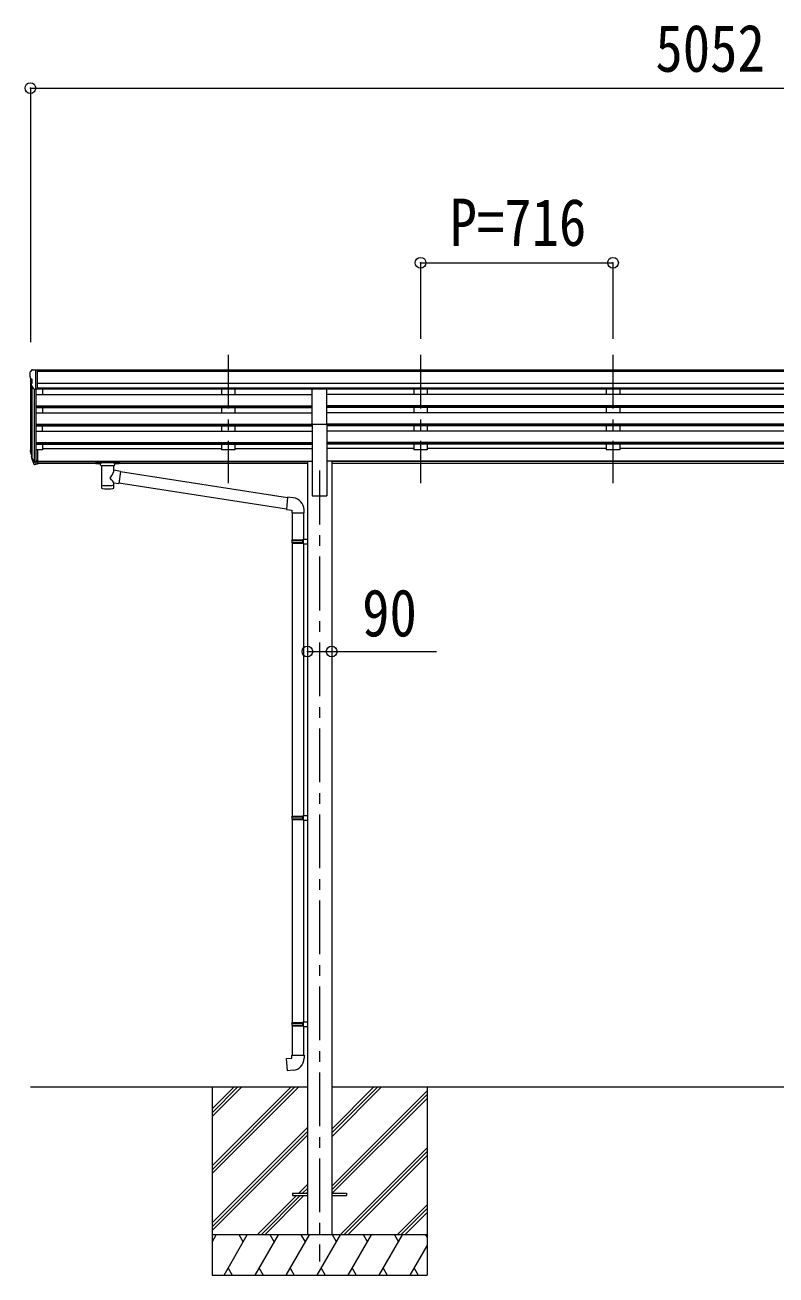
# Model space of a CAD drawing. Units: millimetres at full size, sheet at 1:40; some dimension numbers follow another scale. Extents: x -11243 to 11243, y -7760 to 7760.
# Drawn here: x 1885 to 4680, y -4851 to -199 of the extents above; entities that cross this region are included whole.
import ezdxf
from ezdxf.enums import TextEntityAlignment as Align

# ---------------------------------------------------------------- set-up
doc = ezdxf.new("R2010")
doc.units = ezdxf.units.MM
doc.header["$LTSCALE"] = 40
doc.header["$PDMODE"] = 32
doc.header["$PDSIZE"] = 40
doc.linetypes.add('CHAIN1', pattern=[8, 5, -1, 1, -1])
for name, color, linetype, lineweight in [('0-0_0', 7, 'Continuous', 9), ('0-1_本体', 5, 'CHAIN1', 9), ('0-3_ELV2', 4, 'Continuous', 9), ('0-6_OTH_LINE', 6, 'Continuous', 9), ('0-9_OUTLINE', 7, 'Continuous', 9)]:
    doc.layers.add(name, color=color, linetype=linetype, lineweight=lineweight)
doc.styles.add('ＭＳ ゴシック', font='')
doc.styles.get('ＭＳ ゴシック').set_extended_font_data('MS Gothic')

msp = doc.modelspace()

# ---------------------------------------------------------------- linework, layer by layer
at = {"layer": '0-0_0'}
for p, q in [((1905.47, -4151.05), (2936.27, -4151.05)), ((2581.47, -4151.05), (2581.47, -4851.05)), ((2581.47, -4445.23), (2875.65, -4151.05)), ((2581.47, -4459.37), (2889.8, -4151.05)), ((2581.47, -4473.51), (2903.94, -4151.05)), ((2581.47, -4261.38), (2691.81, -4151.05)), ((2581.47, -4247.24), (2677.66, -4151.05)), ((2581.47, -4233.1), (2663.52, -4151.05)), ((3026.67, -4151.05), (5836.27, -4151.05)), ((3026.67, -4336.68), (3212.31, -4151.05)), ((3026.67, -4322.54), (3198.16, -4151.05)), ((3026.67, -4308.4), (3184.02, -4151.05)), ((3026.67, -4520.53), (3381.47, -4165.73)), ((3026.67, -4534.67), (3381.47, -4179.87)), ((3381.47, -4151.05), (3381.47, -4851.05)), ((3028.93, -4546.55), (3381.47, -4194.02)), ((2581.47, -4657.36), (2936.27, -4302.56)), ((2581.47, -4671.5), (2936.27, -4316.7)), ((2581.47, -4685.65), (2936.27, -4330.85)), ((3058.28, -4701.05), (3381.47, -4377.86)), ((3072.43, -4701.05), (3381.47, -4392)), ((3086.57, -4701.05), (3381.47, -4406.15)), ((2749.92, -4701.05), (2895.42, -4555.55)), ((2764.06, -4701.05), (2909.56, -4555.55)), ((2778.2, -4701.05), (2923.7, -4555.55)), ((2904.42, -4546.55), (2936.27, -4514.69)), ((2918.56, -4546.55), (2936.27, -4528.84)), ((2932.7, -4546.55), (2936.27, -4542.98)), ((3270.42, -4701.05), (3381.47, -4589.99)), ((3284.56, -4701.05), (3381.47, -4604.14)), ((3298.7, -4701.05), (3381.47, -4618.28)), ((3381.47, -4701.05), (2581.47, -4701.05)), ((2581.47, -4728.55), (2597.35, -4701.05)), ((2626.22, -4851.05), (2712.82, -4701.05)), ((2697.82, -4727.03), (2682.82, -4701.05)), ((2741.69, -4851.05), (2828.29, -4701.05)), ((2813.29, -4727.03), (2798.29, -4701.05)), ((2857.16, -4851.05), (2943.76, -4701.05)), ((2928.76, -4727.03), (2913.76, -4701.05)), ((2972.63, -4851.05), (3059.23, -4701.05)), ((3044.23, -4727.03), (3029.23, -4701.05)), ((3088.1, -4851.05), (3174.7, -4701.05)), ((3159.7, -4727.03), (3144.7, -4701.05)), ((3203.57, -4851.05), (3290.17, -4701.05)), ((3260.17, -4701.05), (3275.17, -4727.03)), ((3319.04, -4851.05), (3381.47, -4742.91)), ((3375.64, -4701.05), (3381.47, -4711.15)), ((2641.22, -4825.07), (2656.22, -4851.05)), ((2756.69, -4825.07), (2771.69, -4851.05)), ((2872.16, -4825.07), (2887.16, -4851.05)), ((2987.63, -4825.07), (3002.63, -4851.05)), ((3103.1, -4825.07), (3118.1, -4851.05)), ((3218.57, -4825.07), (3233.57, -4851.05)), ((3334.04, -4825.07), (3349.04, -4851.05)), ((2581.47, -4851.05), (3381.47, -4851.05))]:
    msp.add_line(p, q, dxfattribs=at)
at = {"layer": '0-1_本体'}
for p, q in [((2641.47, -1426.65), (2641.47, -1904.17)), ((2641.47, -1426.65), (2641.47, -1904.17)), ((3357.47, -1426.65), (3357.47, -1904.17)), ((3357.47, -1426.65), (3357.47, -1904.17)), ((4073.47, -1426.65), (4073.47, -1904.17)), ((4073.47, -1426.65), (4073.47, -1904.17)), ((2981.47, -1857.48), (2981.47, -4801.05))]:
    msp.add_line(p, q, dxfattribs=at)
at = {"layer": '0-3_ELV2'}
for p, q in [((1910.38, -1482.96), (1906.32, -1488.77)), ((1913.47, -1482.39), (1911.14, -1482.54)), ((1913.47, -1482.39), (1931.97, -1482.39)), ((1925.47, -1555.38), (1925.47, -1482.39)), ((1931.97, -1482.39), (1941.97, -1482.48)), ((1931.97, -1554.38), (1931.97, -1482.39)), ((6930.98, -1484), (1931.97, -1484)), ((1941.97, -1484), (1941.97, -1482.48)), ((1903.47, -1491.77), (1903.47, -1492.39)), ((1905.47, -1512.97), (1905.47, -1779.41)), ((1906.01, -1513.58), (1911.32, -1516.65)), ((1911.47, -1516.91), (1911.47, -1533.18)), ((6930.98, -1489.21), (1931.97, -1489.21)), ((6930.98, -1532.75), (1931.97, -1532.75)), ((1917.85, -1553.57), (1908.85, -1537.97)), ((1910.45, -1540.74), (1910.45, -1806.12)), ((1919.48, -1554.9), (1919.47, -1824.55)), ((1925.47, -1555.38), (1920.27, -1555.06)), ((1931.97, -1554.38), (1925.47, -1554.38)), ((1925.47, -1555.38), (1925.47, -1779.77)), ((1925.47, -1574.3), (2953.97, -1574.3)), ((6930.98, -1550.6), (1931.97, -1550.6)), ((2953.97, -1553.85), (1931.97, -1553.85)), ((1950.47, -1553.85), (1950.47, -1574.3)), ((2616.47, -1553.85), (2616.47, -1574.3)), ((2666.47, -1553.85), (2666.47, -1574.3)), ((2953.97, -1684.82), (2953.97, -1553.02)), ((2953.97, -1553.02), (3008.97, -1553.02)), ((3008.97, -1684.82), (3008.97, -1553.02)), ((5853.97, -1553.85), (3008.97, -1553.85)), ((5853.97, -1574.3), (3008.97, -1574.3)), ((3332.47, -1553.85), (3332.47, -1574.3)), ((3382.47, -1553.85), (3382.47, -1574.3)), ((4048.47, -1553.85), (4048.47, -1574.3)), ((4098.47, -1553.85), (4098.47, -1574.3)), ((1925.47, -1616.18), (2953.97, -1616.18)), ((1925.47, -1617.67), (2953.97, -1617.67)), ((1925.47, -1621.99), (2953.97, -1621.99)), ((1950.47, -1621.99), (1950.47, -1642.79)), ((2616.47, -1621.99), (2616.47, -1642.79)), ((2666.47, -1621.99), (2666.47, -1642.79)), ((5853.97, -1616.18), (3008.97, -1616.18)), ((5853.97, -1617.67), (3008.97, -1617.67)), ((5853.97, -1621.99), (3008.97, -1621.99)), ((3332.47, -1621.99), (3332.47, -1642.79)), ((3382.47, -1621.99), (3382.47, -1642.79)), ((4048.47, -1621.99), (4048.47, -1642.79)), ((4098.47, -1621.99), (4098.47, -1642.79)), ((1925.47, -1642.79), (2953.97, -1642.79)), ((5853.97, -1642.79), (3008.97, -1642.79)), ((1925.47, -1684.67), (2953.97, -1684.67)), ((1925.47, -1686.16), (2953.97, -1686.16)), ((1925.47, -1690.48), (2953.97, -1690.48)), ((1925.47, -1711.28), (2953.97, -1711.28)), ((1950.47, -1711.28), (1950.47, -1690.48)), ((2616.47, -1690.48), (2616.47, -1711.28)), ((2666.47, -1690.48), (2666.47, -1711.28)), ((2953.97, -1684.82), (2953.97, -1951.05)), ((2953.97, -1684.82), (3008.97, -1684.82)), ((5853.97, -1684.67), (3008.97, -1684.67)), ((3008.97, -1684.82), (3008.97, -1951.05)), ((5853.97, -1686.16), (3008.97, -1686.16)), ((5853.97, -1690.48), (3008.97, -1690.48)), ((5853.97, -1711.28), (3008.97, -1711.28)), ((3332.47, -1690.48), (3332.47, -1711.28)), ((3382.47, -1690.48), (3382.47, -1711.28)), ((4048.47, -1690.48), (4048.47, -1711.28)), ((4098.47, -1690.48), (4098.47, -1711.28)), ((1925.47, -1753.16), (2953.97, -1753.16)), ((1925.47, -1754.66), (2953.97, -1754.66)), ((1925.47, -1758.97), (2953.97, -1758.97)), ((1950.47, -1758.97), (1950.47, -1780.41)), ((2616.47, -1758.97), (2616.47, -1780.41)), ((2666.47, -1758.97), (2666.47, -1780.41)), ((5853.97, -1753.16), (3008.97, -1753.16)), ((5853.97, -1754.66), (3008.97, -1754.66)), ((5853.97, -1758.97), (3008.97, -1758.97)), ((3332.47, -1758.97), (3332.47, -1780.41)), ((3382.47, -1758.97), (3382.47, -1780.41)), ((4048.47, -1758.97), (4048.47, -1780.41)), ((4098.47, -1758.97), (4098.47, -1780.41)), ((1906.57, -1793.96), (1910.45, -1801.91)), ((1907.17, -1792.59), (1910.45, -1799.65)), ((1908.88, -1805.24), (1909.22, -1809.64)), ((1909.22, -1809.64), (1918.03, -1833.19)), ((1909.84, -1809.08), (1918.03, -1825.26)), ((1919.04, -1824.13), (1911.29, -1808.72)), ((1925.47, -1779.77), (1925.47, -1834.55)), ((1931.97, -1779.77), (1925.47, -1779.77)), ((1931.97, -1779.77), (1931.97, -1833.81)), ((1950.47, -1780.41), (1931.97, -1780.41)), ((1950.47, -1775.46), (2616.47, -1775.46)), ((2666.47, -1780.41), (2616.47, -1780.41)), ((2666.47, -1775.46), (2953.97, -1775.46)), ((3332.47, -1775.46), (3008.97, -1775.46)), ((3382.47, -1780.41), (3332.47, -1780.41)), ((4048.47, -1775.46), (3382.47, -1775.46)), ((4098.47, -1780.41), (4048.47, -1780.41)), ((4764.47, -1775.46), (4098.47, -1775.46)), ((1925.47, -1824.81), (1920.34, -1824.81)), ((1925.47, -1826.61), (1920.63, -1826.61)), ((1925.47, -1834.55), (1920.63, -1834.55)), ((1931.97, -1819.91), (1925.47, -1819.91)), ((1931.97, -1824.79), (1925.47, -1824.79)), ((1931.97, -1833.81), (1925.47, -1833.81)), ((1931.97, -1822.48), (2936.27, -1822.48)), ((1931.97, -1823.88), (2936.27, -1823.88)), ((2165.97, -1831.56), (1931.97, -1831.56)), ((2936.27, -1831.56), (2219.97, -1831.56)), ((2936.27, -1822.05), (2936.27, -4701.05)), ((2936.27, -1822.05), (2953.97, -1822.05)), ((3026.67, -1822.05), (3008.97, -1822.05)), ((3026.67, -1822.05), (3026.67, -4701.05)), ((5836.27, -1822.48), (3026.67, -1822.48)), ((5836.27, -1823.88), (3026.67, -1823.88)), ((5836.27, -1831.56), (3026.67, -1831.56)), ((2953.97, -1951.05), (3008.97, -1951.05)), ((2881.47, -4546.55), (2881.47, -4555.55)), ((2881.47, -4546.55), (2936.27, -4546.55)), ((2881.47, -4555.55), (2936.27, -4555.55)), ((3026.67, -4546.55), (3081.47, -4546.55)), ((3026.67, -4555.55), (3081.47, -4555.55)), ((3081.47, -4546.55), (3081.47, -4555.55))]:
    msp.add_line(p, q, dxfattribs=at)
for centre, radius, start, end in [((1911.2, -1483.53), 1, 93.5, 145), ((1906.47, -1491.77), 3, 93, 180), ((2105.47, -1492.39), 202, 180, 184.94904), ((1910.38, -1509.21), 6.18, 185.7035, 224.99897), ((1911.45, -1536.47), 3, 94.7167, 210), ((1911.17, -1533.18), 0.3, 274.7167, 0), ((1911.17, -1516.91), 0.3, 0, 60), ((1920.45, -1552.07), 3, 210, 266.5), ((1934.66, -1784.85), 29.53, 186.50806, 197.98144), ((1936.06, -1783.09), 30.41, 187.1552, 198.19734)]:
    msp.add_arc(centre, radius, start, end, dxfattribs=at)
for centre, major_axis, ratio, start_param, end_param in [((1994.13, -1785.28), (-89.06, 1.43), 0.57596, 6.1962358, 6.3678173), ((1993.34, -1778.6), (87.93, 4.42), 0.541684, 3.0659337, 3.2228513), ((1910.19, -1805.24), (1.3, 0), 0.90356, 1.3700892, 3.347195), ((1996.11, -1789.05), (-89.07, 0), 0.90356, 0.2056023, 0.2515348), ((1995.39, -1785.18), (-88.05, 0), 0.90356, 0.2662965, 0.3003836), ((1920.63, -1823.9), (-3, 0), 0.90356, 0.5235988, 1.5707963), ((1920.63, -1831.84), (3, 0), 0.90356, 3.6651914, 4.712389), ((1920.34, -1823.45), (-1.5, 0), 0.90356, 0.5235988, 1.5707963)]:
    msp.add_ellipse(centre, major_axis=major_axis, ratio=ratio, start_param=start_param, end_param=end_param, dxfattribs=at)
at = {"layer": '0-6_OTH_LINE'}
for p, q in [((1905.47, -434), (1905.47, -1379.41)), ((1905.47, -434), (6957.48, -434)), ((3357.47, -1084), (3357.47, -1366.45)), ((3357.47, -1084), (4073.47, -1084)), ((4073.47, -1084), (4073.47, -1366.45)), ((2936.27, -2530.6), (3026.67, -2530.6))]:
    msp.add_line(p, q, dxfattribs=at)
at = {"layer": '0-6_OTH_LINE', "lineweight": 18}
msp.add_line((3026.67, -2530.6), (3416.6, -2530.6), dxfattribs=at)
at = {"layer": '0-6_OTH_LINE'}
for p in [(1905.47, -434), (3357.47, -1084), (4073.47, -1084), (2936.27, -2530.6), (3026.67, -2530.6)]:
    msp.add_point(p, dxfattribs=at)
at = {"layer": '0-9_OUTLINE'}
for p, q in [((2149.47, -1824.65), (2149.47, -1830.41)), ((2151.47, -1823.99), (2234.47, -1823.99)), ((2151.47, -1826.17), (2234.47, -1826.17)), ((2151.47, -1831.07), (2165.97, -1831.07)), ((2165.97, -1836.72), (2165.97, -1830.17)), ((2170.07, -1837.64), (2170.06, -1923.08)), ((2215.87, -1856.38), (2215.87, -1837.64)), ((2241.09, -1860.29), (2215.87, -1856.38)), ((2219.97, -1836.72), (2219.97, -1830.17)), ((2219.97, -1831.07), (2234.47, -1831.07)), ((2241.09, -1860.29), (2234.07, -1905.55)), ((2236.47, -1824.65), (2236.47, -1830.41)), ((2215.89, -1923.08), (2215.87, -1902.41)), ((2215.87, -1902.72), (2234.07, -1905.55)), ((2858.42, -2000.62), (2234.34, -1903.81)), ((2862.09, -1958.69), (2240.78, -1862.3)), ((2883.09, -1958.65), (2862.25, -1956.83)), ((2878.16, -2014.4), (2924.16, -2014.4)), ((2880.27, -2014.4), (2880.27, -2115.12)), ((2922.27, -2014.4), (2922.27, -2112.56)), ((2924.16, -2014.4), (2924.16, -2003.48)), ((2878.27, -2117.12), (2879.27, -2115.12)), ((2878.27, -2117.12), (2922.27, -2117.12)), ((2878.27, -2117.12), (2878.27, -2125.12)), ((2878.27, -2125.12), (2922.27, -2125.12)), ((2878.27, -2125.12), (2879.27, -2127.12)), ((2879.27, -2115.12), (2922.27, -2115.12)), ((2879.27, -2127.12), (2922.27, -2127.12)), ((2880.27, -2127.12), (2880.27, -3143.81)), ((2917.8, -2117.12), (2917.37, -2115.12)), ((2920.27, -2112.62), (2936.27, -2112.15)), ((2920.27, -2114.62), (2920.27, -2112.62)), ((2920.27, -2114.62), (2922.27, -2114.62)), ((2920.27, -2129.62), (2920.27, -2127.62)), ((2920.27, -2129.62), (2936.27, -2130.09)), ((2922.27, -2129.68), (2922.27, -3141.25)), ((2936.27, -2112.15), (2936.27, -2130.09)), ((2878.27, -3145.81), (2879.27, -3143.81)), ((2878.27, -3145.81), (2922.27, -3145.81)), ((2878.27, -3145.81), (2878.27, -3153.81)), ((2878.27, -3153.81), (2922.27, -3153.81)), ((2878.27, -3153.81), (2879.27, -3155.81)), ((2879.27, -3143.81), (2922.27, -3143.81)), ((2879.27, -3155.81), (2922.27, -3155.81)), ((2880.27, -3155.81), (2880.27, -3911.49)), ((2917.8, -3145.81), (2917.37, -3143.81)), ((2920.27, -3141.31), (2936.27, -3140.84)), ((2920.27, -3143.31), (2920.27, -3141.31)), ((2920.27, -3143.31), (2922.27, -3143.31)), ((2920.27, -3158.31), (2920.27, -3156.31)), ((2920.27, -3158.31), (2936.27, -3158.78)), ((2922.27, -3158.37), (2922.27, -3908.94)), ((2936.27, -3140.84), (2936.27, -3158.78)), ((2878.27, -3913.49), (2879.27, -3911.49)), ((2878.27, -3913.49), (2922.27, -3913.49)), ((2878.27, -3913.49), (2878.27, -3921.49)), ((2878.27, -3921.49), (2922.27, -3921.49)), ((2878.27, -3921.49), (2879.27, -3923.49)), ((2879.27, -3911.49), (2922.27, -3911.49)), ((2879.27, -3923.49), (2922.27, -3923.49)), ((2880.27, -3923.49), (2880.27, -4033.49)), ((2917.8, -3913.49), (2917.37, -3911.49)), ((2920.27, -3908.99), (2936.27, -3908.52)), ((2920.27, -3910.99), (2920.27, -3908.99)), ((2920.27, -3910.99), (2922.27, -3910.99)), ((2920.27, -3925.99), (2920.27, -3923.99)), ((2920.27, -3925.99), (2936.27, -3926.46)), ((2922.27, -3926.05), (2922.27, -4033.49)), ((2936.27, -3908.52), (2936.27, -3926.46)), ((2878.27, -4033.49), (2924.27, -4033.49)), ((2878.27, -4043.49), (2878.27, -4033.49)), ((2924.27, -4033.49), (2924.27, -4044.41))]:
    msp.add_line(p, q, dxfattribs=at)
for points in [[(2149.47, -1824.65), (2149.51, -1824.46), (2149.6, -1824.32), (2149.69, -1824.23), (2149.79, -1824.17), (2149.92, -1824.12), (2150.21, -1824.06), (2150.7, -1824.01), (2151.24, -1823.99), (2151.47, -1823.99)], [(2149.47, -1830.41), (2149.51, -1830.61), (2149.6, -1830.74), (2149.69, -1830.84), (2149.79, -1830.9), (2149.92, -1830.94), (2150.21, -1831), (2150.7, -1831.05), (2151.24, -1831.07), (2151.47, -1831.07)], [(2234.47, -1823.99), (2234.83, -1823.99), (2235.36, -1824.02), (2235.81, -1824.07), (2236.11, -1824.15), (2236.28, -1824.25), (2236.4, -1824.38), (2236.47, -1824.56), (2236.47, -1824.65)], [(2234.47, -1831.07), (2234.83, -1831.07), (2235.36, -1831.04), (2235.81, -1830.99), (2236.11, -1830.92), (2236.28, -1830.82), (2236.4, -1830.68), (2236.47, -1830.5), (2236.47, -1830.41)], [(2862.25, -1956.83), (2858.24, -2002.65), (2878.16, -2004.4), (2878.16, -2014.4)], [(2917.8, -2117.12), (2917.8, -2125.12), (2917.37, -2127.12)], [(2920.27, -2127.62), (2922.27, -2127.62), (2922.27, -2114.62)], [(2917.8, -3145.81), (2917.8, -3153.81), (2917.37, -3155.81)], [(2920.27, -3156.31), (2922.27, -3156.31), (2922.27, -3143.31)], [(2917.8, -3913.49), (2917.8, -3921.49), (2917.37, -3923.49)], [(2920.27, -3923.99), (2922.27, -3923.99), (2922.27, -3910.99)], [(2883.2, -4089.24), (2862.36, -4091.06), (2858.35, -4045.24), (2878.27, -4043.49)]]:
    msp.add_lwpolyline(points, dxfattribs=at)
for centre, start, end in [((2879.16, -2003.48), 0, 85), ((2879.27, -4044.41), 275, 0)]:
    msp.add_arc(centre, 45, start, end, dxfattribs=at)
for centre, major_axis, ratio, start_param, end_param in [((2151.47, -1826.39), (2, 0), 0.109601, 3.1415927, 4.712389), ((2192.97, -1836.63), (27.06, 0), 0.069685, 3.1415927, 6.2831853), ((2192.97, -1830.17), (27, 0), 0.070066, 6.2831853, 9.424778), ((2192.97, -1882.92), (-22.81, -26.62), 0.234429, 1.6855472, 3.1268519), ((2203.97, -1834.15), (16, 0), 0.361356, 6.2636979, 6.2831853), ((2234.47, -1826.39), (2, 0), 0.109601, 4.712389, 6.2831853), ((2195.53, -1880.27), (20.32, -22.25), 0.045535, 0.0389954, 1.3075346), ((2192.97, -1923.08), (22.92, 0), 0.101955, 3.1415499, 6.2833984), ((2192.97, -1910.64), (22.91, 0), 0.122865, 3.1415927, 6.2831853)]:
    msp.add_ellipse(centre, major_axis=major_axis, ratio=ratio, start_param=start_param, end_param=end_param, dxfattribs=at)

# ---------------------------------------------------------------- texts
at = {"layer": '0-6_OTH_LINE', "color": 7, "style": 'ＭＳ ゴシック', "width": 0.85}
for s, p in [('5052', (4231.47, -426)), ('P=716', (3465.47, -1074)), ('90', (3140.17, -2527.33))]:
    msp.add_text(s, height=176, dxfattribs=at).set_placement(p, align=Align.BOTTOM_LEFT)

doc.saveas('drawing.dxf')
